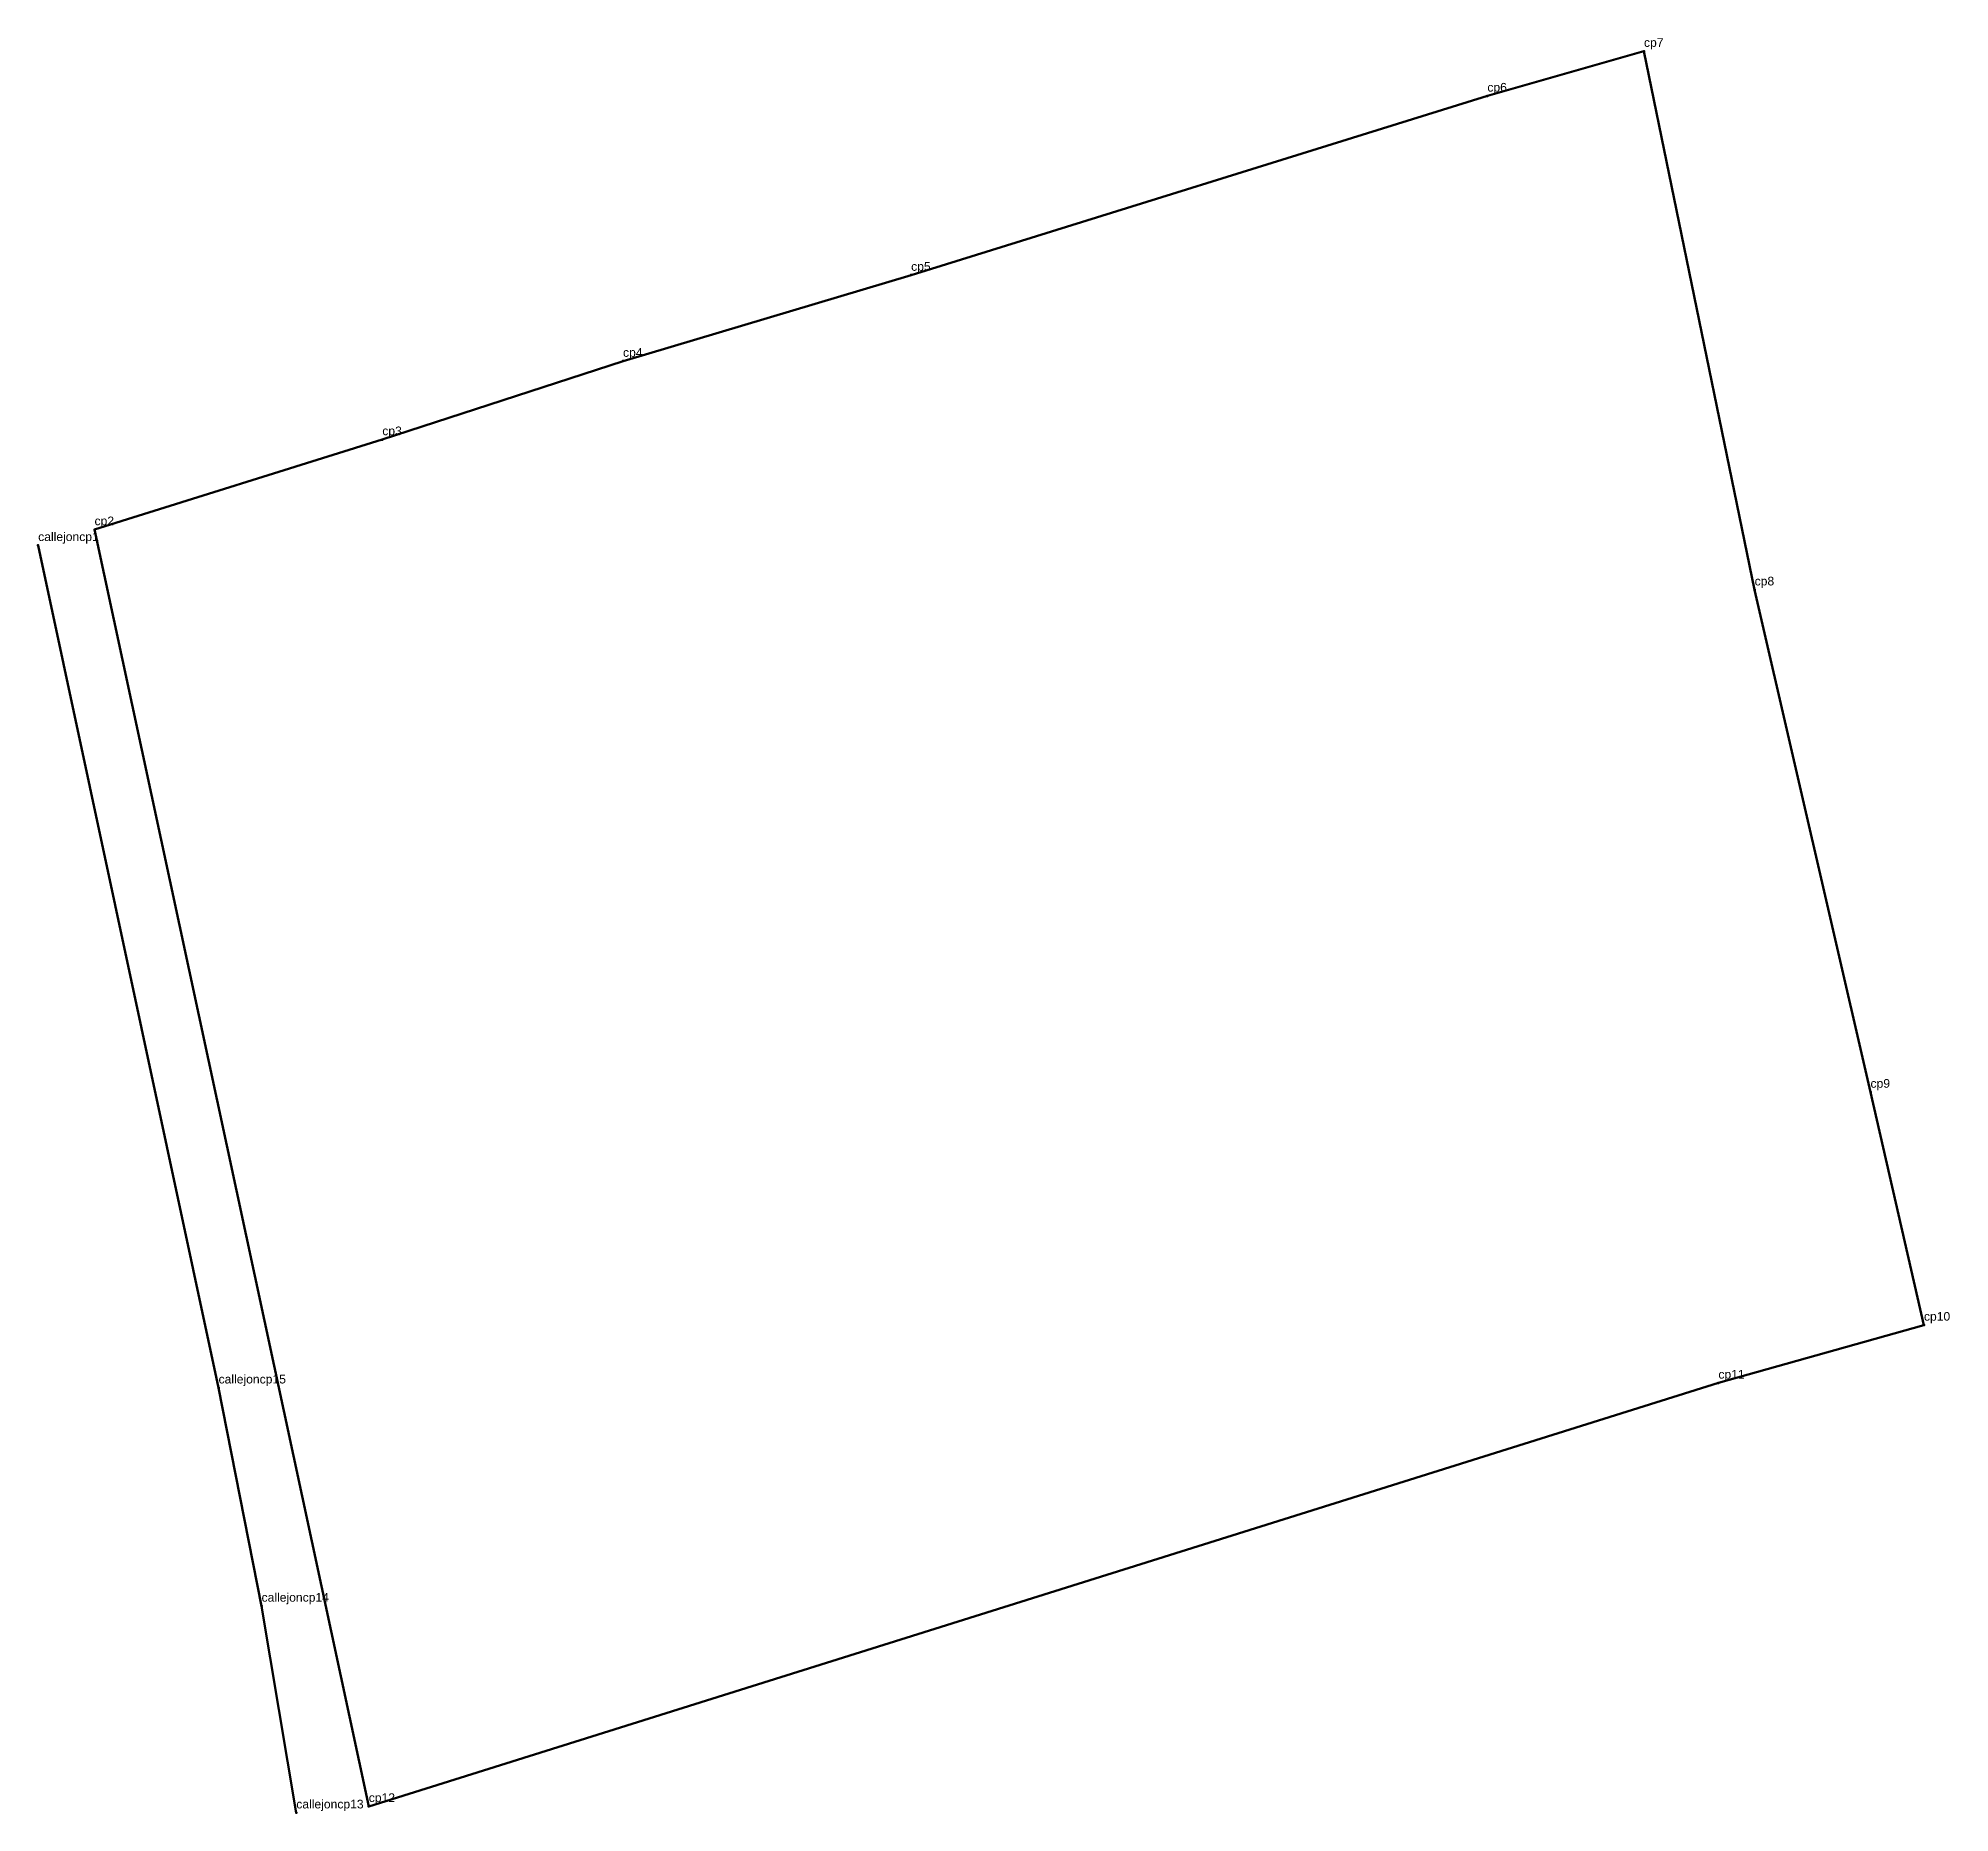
# Model space of a CAD drawing. Header units: millimetres. Extents: x 607482 to 607593, y 1321008 to 1321110.
import ezdxf

# ---------------------------------------------------------------- set-up
doc = ezdxf.new("R2010")
doc.units = ezdxf.units.MM
for name, color, linetype, lineweight in [('Line', 250, 'Continuous', 100), ('Point', 5, 'Continuous', 100), ('Point_Name', 1, 'Continuous', 100)]:
    doc.layers.add(name, color=color, linetype=linetype, lineweight=lineweight)
doc.styles.get("Standard").update_dxf_attribs({"font": 'arial.ttf'})

msp = doc.modelspace()

# ---------------------------------------------------------------- linework, layer by layer
at = {"layer": 'Line', "color": 2}
msp.add_polyline3d([(607485.72, 1321081.68, 0), (607502.31, 1321086.87, 0), (607516.19, 1321091.39, 0), (607532.8, 1321096.35, 0), (607566.02, 1321106.68, 0), (607575.05, 1321109.26, 0), (607581.43, 1321078.21, 0), (607588.11, 1321049.25, 0), (607591.19, 1321035.82, 0), (607579.34, 1321032.48, 0), (607501.53, 1321008.07, 0), (607485.72, 1321081.68, 0)], dxfattribs=at)
at = {"layer": 'Line', "color": 3}
msp.add_polyline3d([(607497.35, 1321007.7, 0), (607495.35, 1321019.62, 0), (607492.87, 1321032.2, 0), (607482.47, 1321080.77, 0)], dxfattribs=at)
at = {"layer": 'Point'}
for p in [(607575.05, 1321109.26, 184.25), (607566.02, 1321106.68, 184.45), (607532.8, 1321096.35, 184.65), (607516.19, 1321091.39, 185), (607502.31, 1321086.87, 185.46), (607485.72, 1321081.68, 185.81), (607482.47, 1321080.77, 186.04), (607581.43, 1321078.21, 183.2), (607588.11, 1321049.25, 181.55), (607591.19, 1321035.82, 180.5), (607492.87, 1321032.2, 184.58), (607579.34, 1321032.48, 181.47), (607495.35, 1321019.62, 184.83), (607497.35, 1321007.7, 184.78), (607501.53, 1321008.07, 184.66)]:
    msp.add_point(p, dxfattribs=at)

# ---------------------------------------------------------------- texts
at = {"layer": 'Point_Name'}
for s, p in [('cp7', (607575.05, 1321109.51)), ('cp6', (607566.02, 1321106.93)), ('cp5', (607532.8, 1321096.6)), ('cp4', (607516.19, 1321091.64)), ('cp3', (607502.31, 1321087.12)), ('cp2', (607485.72, 1321081.93)), ('callejoncp1', (607482.47, 1321081.02)), ('cp8', (607581.43, 1321078.46)), ('cp9', (607588.11, 1321049.5)), ('cp10', (607591.19, 1321036.07)), ('callejoncp15', (607492.87, 1321032.45)), ('cp11', (607579.34, 1321032.73)), ('callejoncp14', (607495.35, 1321019.87)), ('callejoncp13', (607497.35, 1321007.95)), ('cp12', (607501.53, 1321008.32))]:
    msp.add_text(s, height=0.5, dxfattribs=at).set_placement(p)

doc.saveas('drawing.dxf')
